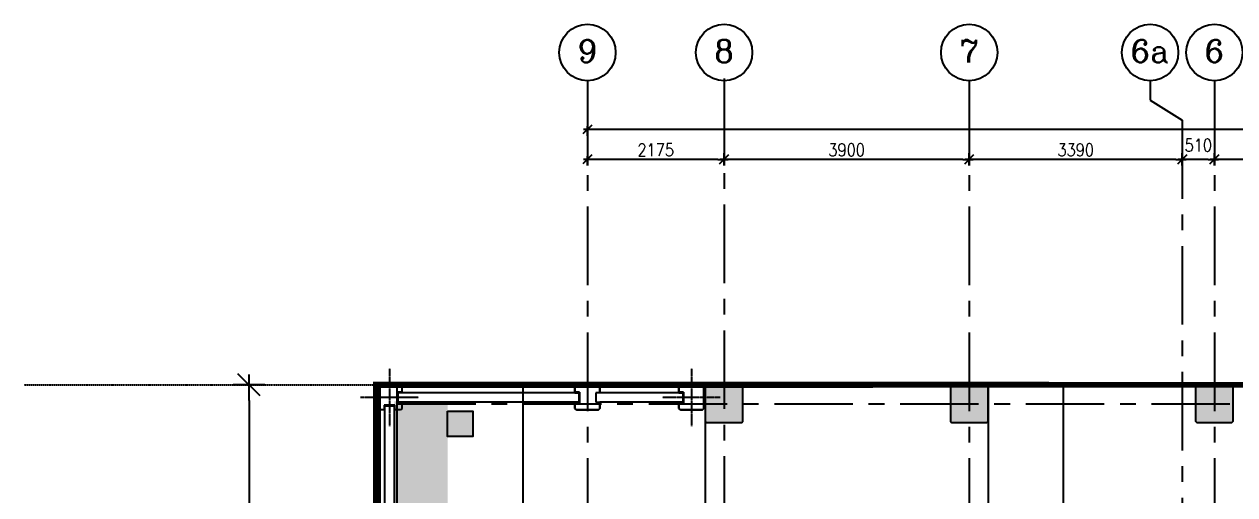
# Model space of a CAD drawing. Header units: metres. Extents: x 841183 to 1048542, y 259326 to 317714.
# Drawn here: x 841183 to 860446, y 310237 to 317714 of the extents above; entities that cross this region are included whole.
import ezdxf
from ezdxf.enums import TextEntityAlignment as Align

# ---------------------------------------------------------------- set-up
doc = ezdxf.new("R2010")
doc.units = ezdxf.units.M
doc.header["$PDMODE"] = 34
for name, pattern in [('CENTER', [2, 1.25, -0.25, 0.25, -0.25]), ('HIDDEN', [0.375, 0.25, -0.125]), ('HIDDEN2', [0.1875, 0.125, -0.0625]), ('VILLA AXIS$0$CENTER', [2, 1.25, -0.25, 0.25, -0.25])]:
    doc.linetypes.add(name, pattern=pattern)
for name, color, linetype, transparency in [('A-AXIS DIMENSION', 252, 'Continuous', 0.6), ('A-AXIS MARKER', 253, 'Continuous', 0.6), ('A-AXIS TEXT', 252, 'Continuous', 0.6), ('A-REFLECT DOWN', 252, 'Continuous', 0.6), ('G-HATCH-COL-WALL', 253, 'Continuous', 0.6)]:
    doc.layers.add(name, color=color, linetype=linetype, transparency=transparency)
for name, color, linetype in [('A-AXIS LINE', 253, 'Continuous'), ('A-WALL', 4, 'Continuous'), ('A-WALL-1', 252, 'Continuous'), ('F-PLOT LIMITS - Zoom', 1, 'Continuous'), ('G-COL', 252, 'Continuous'), ('G-GRID', 252, 'CENTER'), ('INTEC -LVL', 2, 'Continuous'), ('PRE CAST WALL', 252, 'Continuous')]:
    doc.layers.add(name, color=color, linetype=linetype)
doc.styles.add('romans', font='romans.shx', dxfattribs={"width": 0.85})
doc.styles.add('VILLA AXIS$0$U SHAPE AXIS$0$AXES$0$COMP', font='complex')
doc.dimstyles.new('DIM-100', dxfattribs={"dimtxt": 200, "dimasz": 100, "dimexe": 50, "dimexo": 75, "dimgap": 50, "dimtad": 1, "dimdec": 0, "dimrnd": 5, "dimzin": 9, "dimdsep": 46, "dimtxsty": 'romans', "dimblk1": 'D-oblique', "dimblk2": 'D-oblique', "dimsah": 1, "dimcen": 100, "dimdle": 100, "dimclrd": 256, "dimclre": 256, "dimclrt": 131, "dimadec": 0, "dimazin": 0, "dimtfac": 1, "dimtdec": 0, "dimtofl": 0, "dimtmove": 2, "dimatfit": 3, "dimldrblk": 'OBLIQUE', "dimfxl": 100, "dimfxlon": 1, "dimtfillclr": 256, "dimtolj": 1, "dimtzin": 0, "dimarcsym": 0})

# ---------------------------------------------------------------- blocks, each defined once
blk = doc.blocks.new('VILLA AXIS$0$U SHAPE AXIS$0$AXES$0$AXIS-MARK')
at = {"layer": 'A-AXIS MARKER'}
blk.add_circle((0, 0.5), 0.5, dxfattribs=at)
at = {"layer": 'A-AXIS TEXT', "color": 8, "style": 'VILLA AXIS$0$U SHAPE AXIS$0$AXES$0$COMP'}
blk.add_attdef('1', text='', height=0.4, dxfattribs=at).set_placement((0, 0.5), align=Align.MIDDLE)
blk = doc.blocks.new('D-oblique')
for p, q in [((0, -1), (0, 1)), ((-1, 0), (0.647, 0)), ((-0.707, -0.707), (0.707, 0.707))]:
    blk.add_line(p, q)
blk = doc.blocks.new('*D413')
at = {"layer": 'A-AXIS DIMENSION', "lineweight": -2, "transparency": 16777216}
for p, q in [((859610, 315467), (859610, 315617)), ((860021, 315567), (859710, 315567)), ((860121, 315467), (860121, 315617))]:
    blk.add_line(p, q, dxfattribs=at)
at = {"layer": 'Defpoints', "color": 0, "transparency": 16777216}
for p in [(859610, 315567), (859610, 315104, 1), (860121, 315120)]:
    blk.add_point(p, dxfattribs=at)
at = {"layer": 'A-AXIS DIMENSION', "lineweight": -2, "transparency": 16777216, "xscale": 100, "yscale": 100, "zscale": 100, "rotation": 180}
blk.add_blockref('D-oblique', (859610, 315567), dxfattribs=at)
at = {"layer": 'A-AXIS DIMENSION', "lineweight": -2, "transparency": 16777216, "xscale": 100, "yscale": 100, "zscale": 100}
blk.add_blockref('D-oblique', (860121, 315567), dxfattribs=at)
at = {"layer": 'A-AXIS DIMENSION', "transparency": 16777216, "insert": (859866, 315792), "char_height": 200, "attachment_point": 5, "style": 'romans'}
blk.add_mtext('\\A1;510', dxfattribs=at)
blk = doc.blocks.new('_OBLIQUE')
at = {"color": 0, "linetype": 'ByBlock'}
blk.add_line((-0.5, -0.5), (0.5, 0.5), dxfattribs=at)
blk = doc.blocks.new('*D414')
at = {"layer": 'A-AXIS DIMENSION', "lineweight": -2, "transparency": 16777216}
for p, q in [((860121, 315467), (860121, 315617)), ((861875, 315567), (860221, 315567)), ((861975, 315468), (861975, 315617))]:
    blk.add_line(p, q, dxfattribs=at)
at = {"layer": 'Defpoints', "color": 0, "transparency": 16777216}
for p in [(860121, 315567), (860121, 315104, -32), (861975, 315120, -50)]:
    blk.add_point(p, dxfattribs=at)
at = {"layer": 'A-AXIS DIMENSION', "lineweight": -2, "transparency": 16777216, "xscale": 100, "yscale": 100, "zscale": 100, "rotation": 180}
blk.add_blockref('D-oblique', (860121, 315567), dxfattribs=at)
at = {"layer": 'A-AXIS DIMENSION', "lineweight": -2, "transparency": 16777216, "xscale": 100, "yscale": 100, "zscale": 100}
blk.add_blockref('D-oblique', (861975, 315567), dxfattribs=at)
at = {"layer": 'A-AXIS DIMENSION', "transparency": 16777216, "insert": (860952, 315758), "char_height": 200, "attachment_point": 5, "style": 'romans'}
blk.add_mtext('\\A1;1855', dxfattribs=at)
blk = doc.blocks.new('*D415')
at = {"layer": 'A-AXIS DIMENSION', "lineweight": -2, "transparency": 16777216}
for p, q in [((856220, 315467), (856220, 315617)), ((859510, 315567), (856320, 315567)), ((859610, 315467), (859610, 315617))]:
    blk.add_line(p, q, dxfattribs=at)
at = {"layer": 'Defpoints', "color": 0, "transparency": 16777216}
for p in [(856220, 315567), (856220, 315020, 5), (859610, 315120)]:
    blk.add_point(p, dxfattribs=at)
at = {"layer": 'A-AXIS DIMENSION', "lineweight": -2, "transparency": 16777216, "xscale": 100, "yscale": 100, "zscale": 100, "rotation": 180}
blk.add_blockref('D-oblique', (856220, 315567), dxfattribs=at)
at = {"layer": 'A-AXIS DIMENSION', "lineweight": -2, "transparency": 16777216, "xscale": 100, "yscale": 100, "zscale": 100}
blk.add_blockref('D-oblique', (859610, 315567), dxfattribs=at)
at = {"layer": 'A-AXIS DIMENSION', "transparency": 16777216, "insert": (857915, 315717), "char_height": 200, "attachment_point": 5, "style": 'romans'}
blk.add_mtext('\\A1;3390', dxfattribs=at)
blk = doc.blocks.new('*D416')
at = {"layer": 'A-AXIS DIMENSION', "lineweight": -2, "transparency": 16777216}
for p, q in [((852320, 315467), (852320, 315617)), ((856120, 315567), (852420, 315567)), ((856220, 315467), (856220, 315617))]:
    blk.add_line(p, q, dxfattribs=at)
at = {"layer": 'Defpoints', "color": 0, "transparency": 16777216}
for p in [(852320, 315567), (852320, 315004, 6), (856220, 315120)]:
    blk.add_point(p, dxfattribs=at)
at = {"layer": 'A-AXIS DIMENSION', "lineweight": -2, "transparency": 16777216, "xscale": 100, "yscale": 100, "zscale": 100, "rotation": 180}
blk.add_blockref('D-oblique', (852320, 315567), dxfattribs=at)
at = {"layer": 'A-AXIS DIMENSION', "lineweight": -2, "transparency": 16777216, "xscale": 100, "yscale": 100, "zscale": 100}
blk.add_blockref('D-oblique', (856220, 315567), dxfattribs=at)
at = {"layer": 'A-AXIS DIMENSION', "transparency": 16777216, "insert": (854270, 315717), "char_height": 200, "attachment_point": 5, "style": 'romans'}
blk.add_mtext('\\A1;3900', dxfattribs=at)
blk = doc.blocks.new('*D417')
at = {"layer": 'A-AXIS DIMENSION', "lineweight": -2, "transparency": 16777216}
for p, q in [((850145, 315467), (850145, 315617)), ((852220, 315567), (850245, 315567)), ((852320, 315467), (852320, 315617))]:
    blk.add_line(p, q, dxfattribs=at)
at = {"layer": 'Defpoints', "color": 0, "transparency": 16777216}
for p in [(850145, 315567), (850145, 315003, 9), (852320, 315120)]:
    blk.add_point(p, dxfattribs=at)
at = {"layer": 'A-AXIS DIMENSION', "lineweight": -2, "transparency": 16777216, "xscale": 100, "yscale": 100, "zscale": 100, "rotation": 180}
blk.add_blockref('D-oblique', (850145, 315567), dxfattribs=at)
at = {"layer": 'A-AXIS DIMENSION', "lineweight": -2, "transparency": 16777216, "xscale": 100, "yscale": 100, "zscale": 100}
blk.add_blockref('D-oblique', (852320, 315567), dxfattribs=at)
at = {"layer": 'A-AXIS DIMENSION', "transparency": 16777216, "insert": (851232, 315717), "char_height": 200, "attachment_point": 5, "style": 'romans'}
blk.add_mtext('\\A1;2175', dxfattribs=at)
blk = doc.blocks.new('*D425')
at = {"layer": 'A-AXIS DIMENSION', "lineweight": -2, "transparency": 16777216}
for p, q in [((850145, 315943), (850145, 316092)), ((890095, 316042), (850245, 316042)), ((890195, 315943), (890195, 316092))]:
    blk.add_line(p, q, dxfattribs=at)
at = {"layer": 'Defpoints', "color": 0, "transparency": 16777216}
for p in [(850145, 316042), (890195, 315613, 33), (850145, 315290, -54)]:
    blk.add_point(p, dxfattribs=at)
at = {"layer": 'A-AXIS DIMENSION', "lineweight": -2, "transparency": 16777216, "xscale": 100, "yscale": 100, "zscale": 100, "rotation": 180}
blk.add_blockref('D-oblique', (850145, 316042), dxfattribs=at)
at = {"layer": 'A-AXIS DIMENSION', "lineweight": -2, "transparency": 16777216, "xscale": 100, "yscale": 100, "zscale": 100}
blk.add_blockref('D-oblique', (890195, 316042), dxfattribs=at)
at = {"layer": 'A-AXIS DIMENSION', "transparency": 16777216, "insert": (869384, 316192), "char_height": 200, "attachment_point": 5, "style": 'romans'}
blk.add_mtext('\\A1;40050', dxfattribs=at)
blk = doc.blocks.new('*D284')
at = {"layer": 'A-AXIS DIMENSION', "lineweight": -2, "transparency": 16777216}
for p, q in [((-45335, 300), (-45635, 300)), ((-45435, 50), (-45435, -49450)), ((-45335, -49700), (-45635, -49700))]:
    blk.add_line(p, q, dxfattribs=at)
at = {"layer": 'Defpoints', "color": 0, "transparency": 16777216}
for p in [(-44732, 300), (-45435, -49700), (-44732, -49700)]:
    blk.add_point(p, dxfattribs=at)
at = {"layer": 'A-AXIS DIMENSION', "lineweight": -2, "transparency": 16777216, "xscale": 250, "yscale": 250, "zscale": 250}
for p, rotation in [((-45435, 300), 90), ((-45435, -49700), 270)]:
    blk.add_blockref('D-oblique', p, dxfattribs=dict(at, rotation=rotation))
at = {"layer": 'A-AXIS DIMENSION', "color": 252, "transparency": 16777216, "insert": (-45735, -24700), "char_height": 500, "attachment_point": 5, "rotation": 90, "style": 'romans'}
blk.add_mtext('\\A1;50000', dxfattribs=at)
blk = doc.blocks.new('A$C56b1935b')
at = {"color": 252}
for p, q in [((-420, -25, 0), (-395, 0, 0)), ((-420, -25, 0), (-395, 0, 0)), ((-395, 0, 0), (-45, 0, 0)), ((-395, 0, 0), (-45, 0, 0)), ((-45, 0, 0), (-20, -25, 0)), ((-45, 0, 0), (-20, -25, 0)), ((-420, -115, 0), (-420, -25, 0)), ((-420, -115, 0), (-420, -25, 0)), ((-345, -115, 0), (-420, -115, 0)), ((-345, -115, 0), (-420, -115, 0)), ((-345, -285, 0), (-345, -115, 0)), ((-345, -285, 0), (-345, -115, 0)), ((-20, -25, 0), (-20, -115, 0)), ((-20, -25, 0), (-20, -115, 0)), ((-20, -115, 0), (-20, -115, 0)), ((-20, -115, 0), (-20, -285, 0)), ((-20, -115, 0), (-20, -115, 0)), ((-20, -115, 0), (-20, -285, 0)), ((-420, -375, 0), (-420, -285, 0)), ((-420, -285, 0), (-345, -285, 0)), ((-420, -375, 0), (-420, -285, 0)), ((-420, -285, 0), (-345, -285, 0)), ((-395, -400, 0), (-420, -375, 0)), ((-395, -400, 0), (-420, -375, 0)), ((-20, -375, 0), (-45, -400, 0)), ((-20, -375, 0), (-45, -400, 0)), ((-20, -285, 0), (-20, -285, 0)), ((-20, -285, 0), (-20, -375, 0)), ((-20, -285, 0), (-20, -285, 0)), ((-20, -285, 0), (-20, -375, 0)), ((-45, -400, 0), (-395, -400, 0)), ((-45, -400, 0), (-395, -400, 0))]:
    blk.add_line(p, q, dxfattribs=at)
at = {"layer": 'A-WALL', "color": 252}
for p, q in [((-4889, -125, 0), (-4889, -275, 0)), ((-2010, -125, 0), (-4889, -125, 0)), ((-1875, -125, 0), (-1875, -125, 0)), ((-355, -125, 0), (-1675, -125, 0)), ((-2010, -275, 0), (-4889, -275, 0)), ((-1875, -275, 0), (-1875, -275, 0)), ((-355, -275, 0), (-1675, -275, 0))]:
    blk.add_line(p, q, dxfattribs=at)
at = {"layer": 'A-WALL-1', "color": 252}
for p, q in [((-5224, -25, 0), (-5199, 0, 0)), ((-5199, 0, 0), (-4849, 0, 0)), ((-4824, -25, 0), (-4849, 0, 0)), ((-4849, 0, 0), (-4824, -25, 0)), ((-5224, -375, 0), (-5224, -25, 0)), ((-4899, -115, 0), (-4899, -285, 0)), ((-4824, -115, 0), (-4899, -115, 0)), ((-4824, -115, 0), (-4824, -25, 0)), ((-5199, -400, 0), (-5224, -375, 0)), ((-5109, -325, 0), (-5109, -400, 0)), ((-4939, -325, 0), (-5109, -325, 0)), ((-4939, -400, 0), (-4939, -325, 0)), ((-4899, -285, 0), (-4824, -285, 0)), ((-4824, -375, 0), (-4849, -400, 0)), ((-4824, -375, 0), (-4824, -285, 0)), ((-5109, -400, 0), (-5199, -400, 0)), ((-4849, -400, 0), (-4939, -400, 0))]:
    blk.add_line(p, q, dxfattribs=at)
at = {"layer": 'G-GRID', "color": 252}
for p, q in [((-5024, 260, 0), (-5024, -660, 0)), ((-220, 260, 0), (-220, -660, 0)), ((-220, 260, 0), (-220, -660, 0)), ((-4564, -200, 0), (-5484, -200, 0)), ((240, -200, 0), (-680, -200, 0)), ((240, -200, 0), (-680, -200, 0))]:
    blk.add_line(p, q, dxfattribs=at)
at = {"layer": 'G-HATCH-COL-WALL', "color": 252}
for p, q in [((-2075, -25, 0), (-2050, 0, 0)), ((-2050, 0, 0), (-1700, 0, 0)), ((-1700, 0, 0), (-1675, -25, 0)), ((-2075, -115, 0), (-2075, -25, 0)), ((-2000, -115, 0), (-2075, -115, 0)), ((-2000, -285, 0), (-2000, -115, 0)), ((-1675, -25, 0), (-1675, -115, 0)), ((-1675, -115, 0), (-1675, -115, 0)), ((-1675, -115, 0), (-1675, -125, 0)), ((-2075, -375, 0), (-2075, -285, 0)), ((-2075, -285, 0), (-2000, -285, 0)), ((-2050, -400, 0), (-2075, -375, 0)), ((-1675, -375, 0), (-1700, -400, 0)), ((-1675, -275, 0), (-1675, -285, 0)), ((-1675, -285, 0), (-1675, -285, 0)), ((-1675, -285, 0), (-1675, -375, 0)), ((-1700, -400, 0), (-2050, -400, 0))]:
    blk.add_line(p, q, dxfattribs=at)
at = {"layer": 'PRE CAST WALL', "color": 252}
for p, q in [((-2050, 0, 0), (-2075, -25, 0)), ((-1700, 0, 0), (-2050, 0, 0)), ((-1675, -25, 0), (-1700, 0, 0)), ((-395, 0, 0), (-420, -25, 0)), ((-395, 0, 0), (-420, -25, 0)), ((-45, 0, 0), (-395, 0, 0)), ((-45, 0, 0), (-395, 0, 0)), ((-20, -25, 0), (-45, 0, 0)), ((-20, -25, 0), (-45, 0, 0)), ((-2075, -25, 0), (-2075, -115, 0)), ((-2075, -115, 0), (-2000, -115, 0)), ((-2075, -125, 0), (-2010, -125, 0)), ((-2010, -125, 0), (-2010, -275, 0)), ((-2000, -115, 0), (-2000, -285, 0)), ((-1675, -125, 0), (-1740, -125, 0)), ((-1740, -125, 0), (-1740, -275, 0)), ((-1675, -125, 0), (-1675, -25, 0)), ((-420, -25, 0), (-420, -115, 0)), ((-420, -25, 0), (-420, -115, 0)), ((-420, -115, 0), (-345, -115, 0)), ((-420, -115, 0), (-345, -115, 0)), ((-420, -125, 0), (-355, -125, 0)), ((-420, -125, 0), (-355, -125, 0)), ((-355, -125, 0), (-355, -275, 0)), ((-355, -125, 0), (-355, -275, 0)), ((-345, -115, 0), (-345, -285, 0)), ((-345, -115, 0), (-345, -285, 0)), ((-20, -375, 0), (-20, -25, 0)), ((-20, -375, 0), (-20, -25, 0)), ((-5099, -2361, 0), (-5099, -334, 0)), ((-5099, -334, 0), (-4949, -334, 0)), ((-4949, -334, 0), (-4949, -2361, 0)), ((-2010, -275, 0), (-2075, -275, 0)), ((-2000, -285, 0), (-2075, -285, 0)), ((-2075, -285, 0), (-2075, -375, 0)), ((-2075, -375, 0), (-2050, -400, 0)), ((-1740, -275, 0), (-1675, -275, 0)), ((-1700, -400, 0), (-1675, -375, 0)), ((-1675, -375, 0), (-1675, -275, 0)), ((-355, -275, 0), (-420, -275, 0)), ((-355, -275, 0), (-420, -275, 0)), ((-345, -285, 0), (-420, -285, 0)), ((-420, -285, 0), (-420, -375, 0)), ((-345, -285, 0), (-420, -285, 0)), ((-420, -285, 0), (-420, -375, 0)), ((-420, -375, 0), (-395, -400, 0)), ((-420, -375, 0), (-395, -400, 0)), ((-45, -400, 0), (-20, -375, 0)), ((-45, -400, 0), (-20, -375, 0)), ((-2050, -400, 0), (-1700, -400, 0)), ((-395, -400, 0), (-45, -400, 0)), ((-395, -400, 0), (-45, -400, 0))]:
    blk.add_line(p, q, dxfattribs=at)
blk = doc.blocks.new('A$C5e30045e')
at = {"layer": 'G-HATCH-COL-WALL'}
h = blk.add_hatch(color=256, dxfattribs=at)
h.dxf.hatch_style = 1
h.paths.add_polyline_path([(852619.8, 311983.9), (852019.8, 311983.9), (852019.8, 311403.9), (852039.8, 311383.9), (852599.8, 311383.9), (852619.8, 311403.9)])
h = blk.add_hatch(color=256, dxfattribs=at)
h.dxf.hatch_style = 1
h.paths.add_polyline_path([(856520.5, 311983.9), (855920.5, 311983.9), (855920.5, 311403.9), (855940.5, 311383.9), (856500.5, 311383.9), (856520.5, 311403.9)])
h = blk.add_hatch(color=256, dxfattribs=at)
h.dxf.hatch_style = 1
h.paths.add_polyline_path([(860421.2, 311983.9), (859821.2, 311983.9), (859821.2, 311403.9), (859841.2, 311383.9), (860401.2, 311383.9), (860421.2, 311403.9)])
h = blk.add_hatch(color=256, dxfattribs=at)
h.dxf.hatch_style = 1
h.paths.add_polyline_path([(848319.8, 311563.9), (847919.8, 311563.9), (847919.8, 311163.9), (848319.8, 311163.9)])
at = {"layer": 'A-AXIS LINE', "linetype": 'VILLA AXIS$0$CENTER', "ltscale": 1000, "extrusion": (1, 0, 0)}
for points, elevation in [([(316817, -97.9), (300698.7, -109.2)], 850144.8), ([(316849.6, -104.3), (289505.6, -117)], 852319.8), ([(316817, -97.9), (289505.6, -117)], 856220.5), ([(316817, -97.9), (298632.2, -110.6)], 860121.2), ([(316189.8, -97.9), (289505.6, -117)], 859609.9)]:
    blk.add_lwpolyline(points, dxfattribs=dict(at, elevation=elevation))
at = {"layer": 'A-AXIS LINE', "linetype": 'VILLA AXIS$0$CENTER', "ltscale": 1000, "elevation": -97.9}
blk.add_lwpolyline([(859098.7, 316817), (859098.7, 316505), (859609.9, 316189.8)], dxfattribs=at)
at = {"layer": 'A-AXIS LINE', "linetype": 'VILLA AXIS$0$CENTER', "ltscale": 1000, "extrusion": (0, 1, 0), "elevation": 311683.9}
blk.add_lwpolyline([(-847119.8, -104.5), (-900813.9, 15.7)], dxfattribs=at)
at = {"layer": 'G-COL'}
blk.add_line((852019.8, 311983.9, -97.9), (852019.8, 309333.9, -97.9), dxfattribs=at)
for points, elevation in [([(847119.8, 311983.9), (849119.8, 311983.9), (849119.8, 309983.9), (847119.8, 309983.9)], -97.9), ([(852619.8, 311983.9), (852019.8, 311983.9), (852019.8, 311403.9), (852039.8, 311383.9), (852599.8, 311383.9), (852619.8, 311403.9)], -97.9), ([(856520.5, 311983.9), (855920.5, 311983.9), (855920.5, 311403.9), (855940.5, 311383.9), (856500.5, 311383.9), (856520.5, 311403.9)], -97.9), ([(857721.2, 311982.9), (866933.4, 311982.9), (866933.4, 305431.7), (857721.2, 305431.7)], -97.9), ([(860421.2, 311983.9), (859821.2, 311983.9), (859821.2, 311403.9), (859841.2, 311383.9), (860401.2, 311383.9), (860421.2, 311403.9)], -97.9), ([(847919.8, 311563.9), (848319.8, 311563.9), (848319.8, 311163.9), (847919.8, 311163.9)], -166)]:
    blk.add_lwpolyline(points, close=True, dxfattribs=dict(at, elevation=elevation))
at = {"layer": 'G-COL', "elevation": -97.9}
blk.add_lwpolyline([(852019.8, 311983.9), (856520.5, 311983.9), (856520.5, 301482.2)], dxfattribs=at)
at = {"layer": 'A-AXIS TEXT'}
ref = blk.add_blockref('VILLA AXIS$0$U SHAPE AXIS$0$AXES$0$AXIS-MARK', (850144.8, 316817, -97.9), dxfattribs=dict(at, xscale=897.0721255241026, yscale=897.0721255241026, zscale=897.0721255241026))
ref.add_attrib('1', '9', dxfattribs={"height": 360, "style": 'VILLA AXIS$0$U SHAPE AXIS$0$AXES$0$COMP'}).set_placement((850144.8, 317287.6, -97.9), align=Align.MIDDLE)
ref = blk.add_blockref('VILLA AXIS$0$U SHAPE AXIS$0$AXES$0$AXIS-MARK', (852319.8, 316817, -97.9), dxfattribs=dict(at, xscale=897.0721255241026, yscale=897.0721255241026, zscale=897.0721255241026))
ref.add_attrib('1', '8', dxfattribs={"height": 360, "style": 'VILLA AXIS$0$U SHAPE AXIS$0$AXES$0$COMP'}).set_placement((852319.8, 317287.6, -97.9), align=Align.MIDDLE)
ref = blk.add_blockref('VILLA AXIS$0$U SHAPE AXIS$0$AXES$0$AXIS-MARK', (856220.5, 316817, -97.9), dxfattribs=dict(at, xscale=897.0721255241026, yscale=897.0721255241026, zscale=897.0721255241026))
ref.add_attrib('1', '7', dxfattribs={"height": 360, "style": 'VILLA AXIS$0$U SHAPE AXIS$0$AXES$0$COMP'}).set_placement((856220.5, 317287.6, -97.9), align=Align.MIDDLE)
ref = blk.add_blockref('VILLA AXIS$0$U SHAPE AXIS$0$AXES$0$AXIS-MARK', (859098.7, 316817, -97.9), dxfattribs=dict(at, xscale=897.0721255241026, yscale=897.0721255241026, zscale=897.0721255241026))
ref.add_attrib('1', '6a', dxfattribs={"height": 360, "style": 'VILLA AXIS$0$U SHAPE AXIS$0$AXES$0$COMP'}).set_placement((859098.7, 317287.6, -97.9), align=Align.MIDDLE)
ref = blk.add_blockref('VILLA AXIS$0$U SHAPE AXIS$0$AXES$0$AXIS-MARK', (860121.2, 316817, -97.9), dxfattribs=dict(at, xscale=897.0721255241026, yscale=897.0721255241026, zscale=897.0721255241026))
ref.add_attrib('1', '6', dxfattribs={"height": 360, "style": 'VILLA AXIS$0$U SHAPE AXIS$0$AXES$0$COMP'}).set_placement((860121.2, 317287.6, -97.9), align=Align.MIDDLE)
at = {"layer": 'A-AXIS DIMENSION'}
for base, p1, p2, picture, middle in [((850144.8, 316042.3, -44.6), (890195.4, 315612.6, -11.8), (850144.8, 315290.2, -99), '*D425', (869384.3, 316192.3, -44.6)), ((860121.2, 315567, -66.8), (861974.9, 315119.5, -117), (860121.2, 315104.4, -99.1), '*D414', (860951.5, 315758.1, -66.8))]:
    dim = blk.add_linear_dim(base=base, p1=p1, p2=p2, dimstyle='DIM-100', override={"dimclrt": 256}, dxfattribs=at)
    dim.commit()
    dim.dimension.update_dxf_attribs({"geometry": picture, "text_midpoint": middle, "dimtype": 160})
for base, p1, p2, picture, middle in [((859609.9, 315567, -98.7), (860121.2, 315119.6, -98.7), (859609.9, 315104.5, -97.9), '*D413', (859865.6, 315792, -98.7)), ((850144.8, 315567.1, -108.4), (852319.8, 315119.6, -108.4), (850144.8, 315003.1, -99.1), '*D417', (851232.3, 315717.1, -108.4)), ((852319.8, 315567.1, -108.4), (856220.5, 315119.6, -108.4), (852319.8, 315004.4, -102.3), '*D416', (854270.1, 315717.1, -108.4)), ((856220.5, 315567.1, -108.4), (859609.9, 315119.6, -108.4), (856220.5, 315019.5, -103.1), '*D415', (857915.2, 315717.1, -108.4))]:
    dim = blk.add_linear_dim(base=base, p1=p1, p2=p2, dimstyle='DIM-100', override={"dimclrt": 256, "dimfxl": 100, "dimfxlon": 1}, dxfattribs=at)
    dim.commit()
    dim.dimension.update_dxf_attribs({"geometry": picture, "text_midpoint": middle})
blk = doc.blocks.new('A$C10b3fa2f')
at = {"layer": 'F-PLOT LIMITS - Zoom', "color": 252, "linetype": 'HIDDEN2', "ltscale": 2500, "elevation": 74}
blk.add_lwpolyline([(-43400, 300, 100, 75, 0), (6600, 300, 128.5, 128.5, 0), (6600.1, -49700, 128.5, 128.5, 0), (-43400, -49700, 128.5, 128.5, 0)], format="xyseb", close=True, dxfattribs=at)
at = {"layer": 'INTEC -LVL', "color": 252, "linetype": 'HIDDEN', "ltscale": 5}
blk.add_line((-49012.3, 300, 74), (-38175.6, 300, 6), dxfattribs=at)
at = {"layer": 'A-AXIS DIMENSION', "color": 252}
dim = blk.add_linear_dim(base=(-45434.8, -49700, 74), p1=(-44732, 300, 74), p2=(-44732, -49700, 74), angle=90, dimstyle='DIM-100', override={"dimtxt": 500, "dimasz": 250, "dimexe": 200, "dimexo": 200, "dimrnd": 100, "dimdle": 200, "dimclrt": 252}, dxfattribs=at)
dim.commit()
dim.dimension.update_dxf_attribs({"geometry": '*D284', "text_midpoint": (-45734.8, -24700, 74)})
blk.add_blockref('A$C56b1935b', (-38175.6, 300, 6), dxfattribs=at)
at = {"layer": 'A-REFLECT DOWN'}
h = blk.add_hatch(dxfattribs=at)
h.set_pattern_fill('AR-HBONE', color=256, scale=75, style=0)
h.set_pattern_definition([(45, (-872853.3, -501345.44), (0, 424.26407), [900, -300]), (135, (-872641.16, -501133.3), (3e-14, 424.26407), [900, -300])])
h.paths.add_polyline_path([(-40951.9, -7637.1), (-40445.1, -7637.1), (-40278.2, -7926.1), (-40445.1, -8215.1), (-40951.9, -8215.1), (-41118.8, -7926.1)])
edge = h.paths.add_edge_path()
edge.add_line((-40250.6, -6912.7), (-42275.6, -6912.7))
edge.add_line((-42275.6, -6912.7), (-42275.6, -105.8))
edge.add_line((-42275.6, -105.8), (-42275.6, 38.9))
edge.add_line((-42275.6, 38.9), (-43125, 38.9))
edge.add_line((-43125, 38.9), (-43125, -30517.1))
edge.add_line((-43125, -30517.1), (-43000, -30517.1))
edge.add_line((-43000, -30517.1), (-43000, -32386.1))
edge.add_line((-43000, -32386.1), (-6450, -32386.1))
edge.add_arc((-6450, -25886.1), 6500, 270, 360)
edge.add_line((50, -25886.1), (50, -22117.5))
edge.add_line((50, -22117.5), (-3025.4, -22117.5))
edge.add_line((-3025.4, -22117.5), (-3025.4, -31367.5))
edge.add_line((-3025.4, -31367.5), (-37875.6, -31367.3))
edge.add_line((-37875.6, -31367.3), (-37875.6, -22117.5))
edge.add_line((-37875.6, -22117.5), (-40250.6, -22117.5))
edge.add_line((-40250.6, -22117.5), (-40250.6, -6912.7))

msp = doc.modelspace()

# ---------------------------------------------------------------- block references
at = {"color": 2}
msp.add_blockref('A$C5e30045e', (0, 0), dxfattribs=at)

# ---------------------------------------------------------------- next in the draw order: block references
msp.add_blockref('A$C10b3fa2f', (890195.4, 311683.9, -56.5), dxfattribs=at)

doc.saveas('drawing.dxf')
